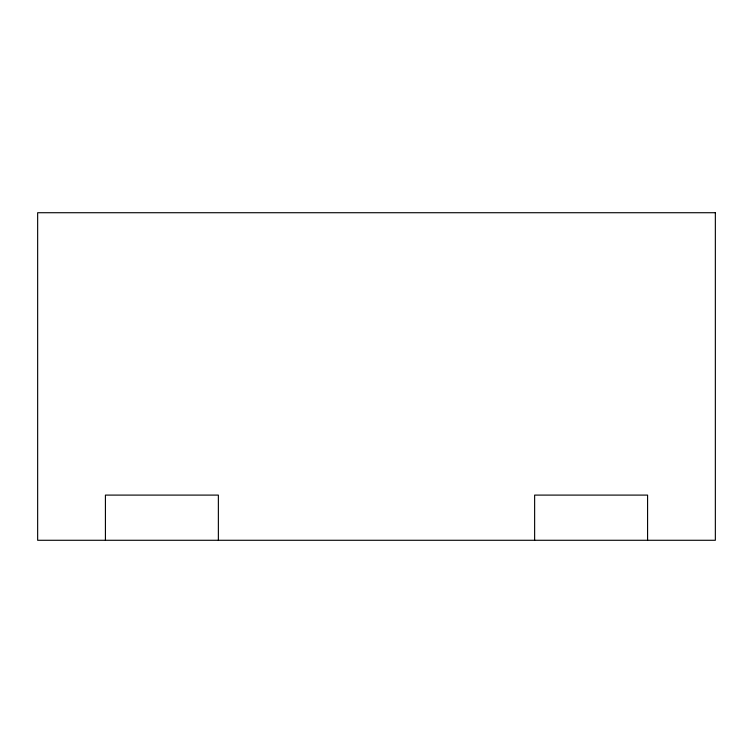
<?xml version="1.0" encoding="UTF-8"?>
<svg xmlns="http://www.w3.org/2000/svg" width="753" height="753" viewBox="0 0 753 753"><rect width="100%" height="100%" fill="white"/><g stroke="black" fill="none" stroke-linecap="round" stroke-linejoin="round"><path stroke-width="1.13" d="M647.58 540.278L647.58 495.098L534.63 495.098L534.63 540.278M218.37 540.278L218.37 495.098L105.42 495.098L105.42 540.278M715.35 212.722L37.65 212.722L37.65 540.278L715.35 540.278L715.35 212.722"/></g></svg>
